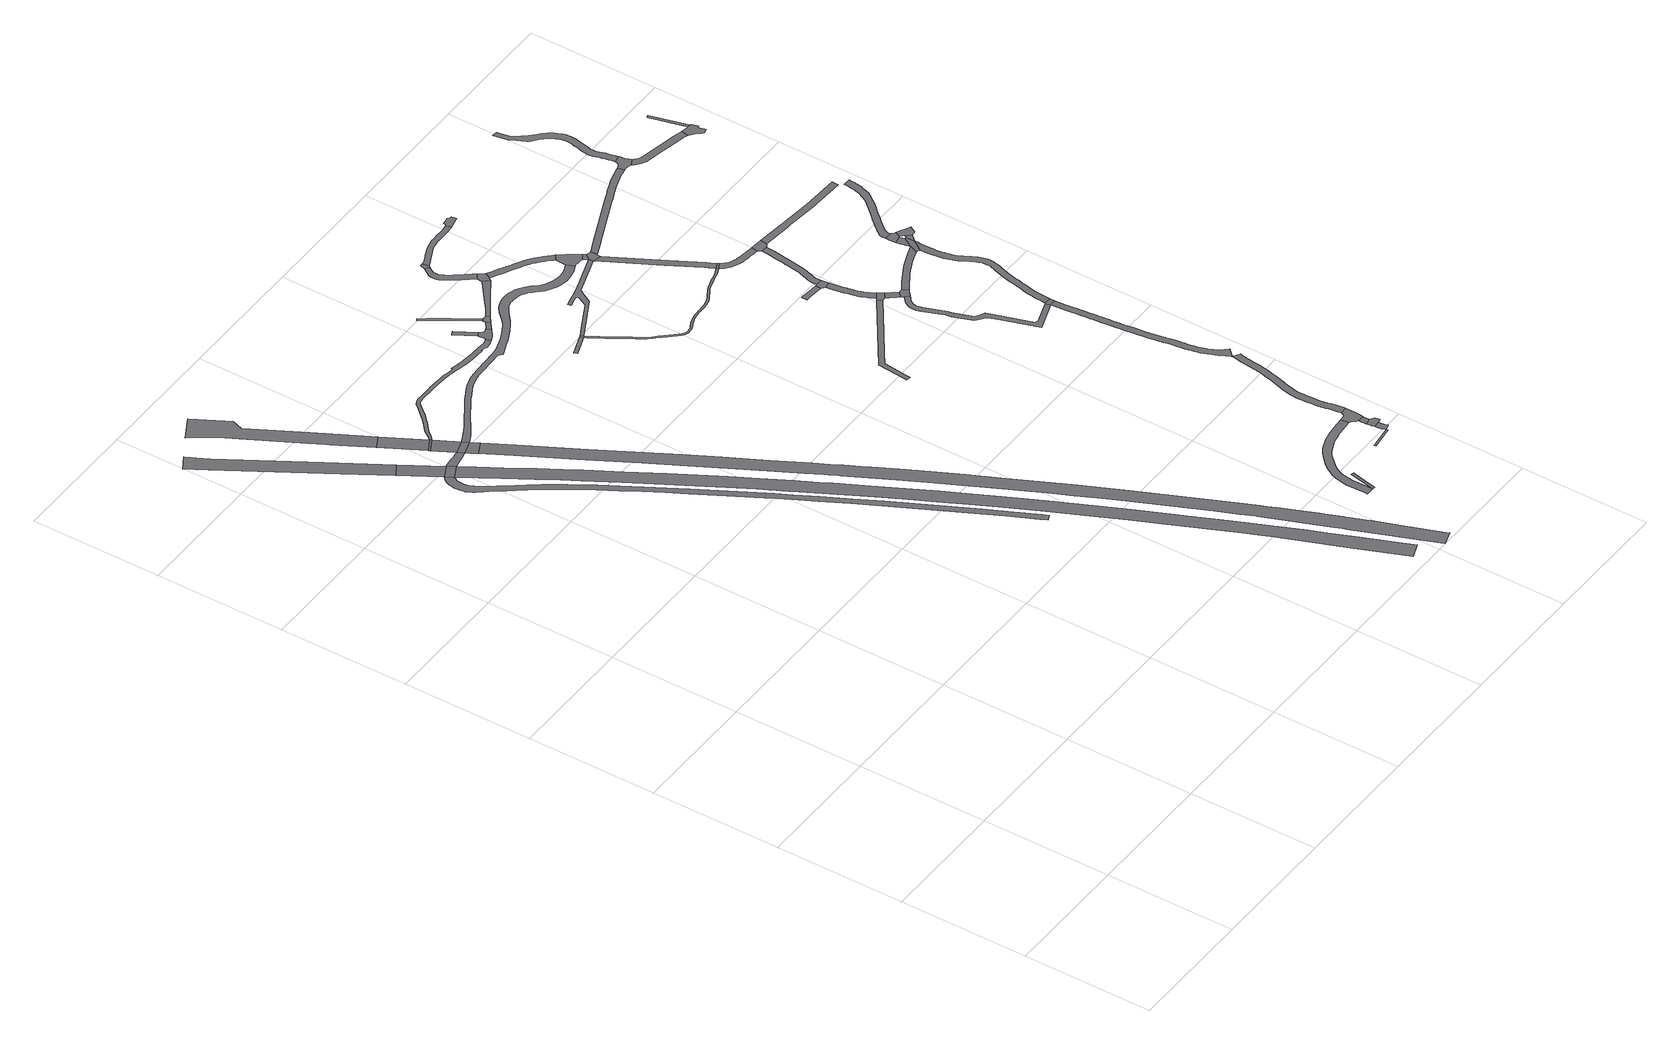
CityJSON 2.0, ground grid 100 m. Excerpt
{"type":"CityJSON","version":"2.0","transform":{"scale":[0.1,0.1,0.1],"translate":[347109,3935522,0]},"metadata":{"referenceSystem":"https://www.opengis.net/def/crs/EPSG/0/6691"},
"CityObjects":{
"road1":{"type":"Road","attributes":{"function":"1","RoadStructureAttribute.sectionType":"1"},"geometry":[{"type":"MultiSurface","lod":"1","boundaries":[[[0,1,2,3,4,5,6,7,8]]]}]},
"road2":{"type":"Road","attributes":{"function":"1","RoadStructureAttribute.sectionType":"7"},"geometry":[{"type":"MultiSurface","lod":"1","boundaries":[[[3,9,10,4]]]}]},
"road3":{"type":"Road","geometry":[{"type":"MultiSurface","lod":"1","boundaries":[[[9,11,12,10]]]}]},
"road4":{"type":"Road","attributes":{"function":"1","RoadStructureAttribute.sectionType":"1"},"geometry":[{"type":"MultiSurface","lod":"1","boundaries":[[[13,14,15,16,17,18,19,20,21,22,23,24,25,26,27]]]}]},
"road5":{"type":"Road","attributes":{"function":"1","RoadStructureAttribute.sectionType":"1"},"geometry":[{"type":"MultiSurface","lod":"1","boundaries":[[[28,29,30,31,32,33,34,35,36,37,38,10,12]]]}]},
"road6":{"type":"Road","attributes":{"function":"1","RoadStructureAttribute.sectionType":"7"},"geometry":[{"type":"MultiSurface","lod":"1","boundaries":[[[39,13,27,40]]]}]},
"road7":{"type":"Road","geometry":[{"type":"MultiSurface","lod":"1","boundaries":[[[41,42,43,39,40]]]}]},
"road8":{"type":"Road","attributes":{"function":"1","RoadStructureAttribute.sectionType":"7"},"geometry":[{"type":"MultiSurface","lod":"1","boundaries":[[[44,42,41,33]]]}]},
"road9":{"type":"Road","geometry":[{"type":"MultiSurface","lod":"1","boundaries":[[[32,45,44,33]]]}]},
"road10":{"type":"Road","attributes":{"function":"1","RoadStructureAttribute.sectionType":"7"},"geometry":[{"type":"MultiSurface","lod":"1","boundaries":[[[46,47,45,32,48,49,50]]]}]},
"road11":{"type":"Road","attributes":{"RoadStructureAttribute.sectionType":"1"},"geometry":[{"type":"MultiSurface","lod":"1","boundaries":[[[51,52,53,54,55,56,57,58,59,60,61,62,63,64,65,66,67,68,69,70,71,72,73,74,75,76,77,78,79,80,81,82,83,84,85,86,87,88,89,90,91,92,93,94,95,96,97,98,99,100,101,102,103,104,105,106,107,108,109,110,111,112,113,114,115,116,117,118,119,120,121,122,123,124,125,126,127,128,129,130,131,132,133,11,9]]]}]},
"road12":{"type":"Road","attributes":{"function":"1","RoadStructureAttribute.sectionType":"1"},"geometry":[{"type":"MultiSurface","lod":"1","boundaries":[[[11,134,135,136,137,138,139,140,141,142,143,144,145,146,147,148,149,150,151,152,153,154,155,156,157,158,159,160,161,162,163,164,165,166,167,168,169,170,171,172,173,174,175,176,177,178,179,180,181,182,183,184,185,186,187,188,189,190,191,192,193,194,195,196,197,198,199,12]]]}]},
"road13":{"type":"Road","attributes":{"function":"1","RoadStructureAttribute.sectionType":"1"},"geometry":[{"type":"MultiSurface","lod":"1","boundaries":[[[200,201,202,203,204,205,206,207,208,209,210,211,212,213,214,215,216,217,218,219,220,221,222,223,224,225,226,227,228,229,230,231,232,233,234,235,236,237,238,239,240,241,242,243,244,245,246,247,248,249,250,251,252,253,254,255,256,257,258,259,260,261,262,263,264,265,46,50]]]}]},
"road14":{"type":"Road","attributes":{"RoadStructureAttribute.sectionType":"1"},"geometry":[{"type":"MultiSurface","lod":"1","boundaries":[[[266,267,268,269,270,271,272,273,274,275,276,277,278,279,280,281,282,283,284,285,286,287,288,289,290,291,292,293,294,295,296,297,39,43,298,299,300,301,302,303,304,305,306,307,308,309,310,311,312,313,314,315,316,317,318,319,320,321,322,323,324]]]}]},
"road15":{"type":"Road","attributes":{"RoadStructureAttribute.sectionType":"1"},"geometry":[{"type":"MultiSurface","lod":"1","boundaries":[[[45,325,326,327,328,329,330,331,332,333,334,335,336,337,338,339,340,341,342,343,344,345,346,347,348,349,350,351,352,353,354,355,356,357,358,359,360,361,362,363,364,365,366,367,368,369,370,371,372,373,374,375,376,377,378,379,380,381,382,383,384,385,386,387,388,389,390,391,392,393,394,395,396,397,398,399,400,401,402,403,404,405,406,407,408,409,410,411,412,413,414,415,416,417,418,419,420,421,422,423,424,425,426,427,428,429,430,431,432,433,434,435,436,437,438,439,440,441,44]]]}]},
"road16":{"type":"Road","attributes":{"RoadStructureAttribute.sectionType":"1"},"geometry":[{"type":"MultiSurface","lod":"1","boundaries":[[[442,443,444,445]]]}]},
"road17":{"type":"Road","geometry":[{"type":"MultiSurface","lod":"1","boundaries":[[[446,447,448,449,450,451,452,453,454,455,445,444,456,457,458,459,460,461,266,324]]]}]},
"road18":{"type":"Road","attributes":{"RoadStructureAttribute.sectionType":"1"},"geometry":[{"type":"MultiSurface","lod":"1","boundaries":[[[462,463,464,465,466,467,468,469,470,471,472,473,474,475]]]}]},
"road19":{"type":"Road","attributes":{"RoadStructureAttribute.sectionType":"1"},"geometry":[{"type":"MultiSurface","lod":"1","boundaries":[[[476,477,478,479]]]}]},
"road20":{"type":"Road","attributes":{"RoadStructureAttribute.sectionType":"1"},"geometry":[{"type":"MultiSurface","lod":"1","boundaries":[[[480,449,448,481,482,483]]]}]},
"road21":{"type":"Road","geometry":[{"type":"MultiSurface","lod":"1","boundaries":[[[483,482,484,485,462,475]]]}]},
"road22":{"type":"Road","geometry":[{"type":"MultiSurface","lod":"1","boundaries":[[[476,479,486,487]]]}]},
"road23":{"type":"Road","geometry":[{"type":"MultiSurface","lod":"1","boundaries":[[[488,489,490,491,492,493]]]}]},
"road24":{"type":"Road","attributes":{"RoadStructureAttribute.sectionType":"1"},"geometry":[{"type":"MultiSurface","lod":"1","boundaries":[[[484,494,495,496,497,498,499,500,501,502,485]]]}]},
"road25":{"type":"Road","attributes":{"RoadStructureAttribute.sectionType":"1"},"geometry":[{"type":"MultiSurface","lod":"1","boundaries":[[[503,504,505,506,507,508,509,510,511,512,513,514,515,516,517,518,519,520,521,522,523,524,525,526,527,528,529,530,531,532,533,534,535,536,537,538,539,540,541,542]]]}]},
"road26":{"type":"Road","attributes":{"RoadStructureAttribute.sectionType":"1"},"geometry":[{"type":"MultiSurface","lod":"1","boundaries":[[[543,544,545,546,547,548,549,550,551,552,553,554,555,556,557,558,559,560,561,562,563,564,565,566,567,568,569,570,571,572,573,574,575,576,577,578,579,580,581,582]]]}]},
"road27":{"type":"Road","geometry":[{"type":"MultiSurface","lod":"1","boundaries":[[[583,584,585,586,587,582,581]]]}]},
"road28":{"type":"Road","geometry":[{"type":"MultiSurface","lod":"1","boundaries":[[[588,589,590,591,592,593,594,595,596,597,598,487,486,599,600,601,602,603,604]]]}]},
"road29":{"type":"Road","geometry":[{"type":"MultiSurface","lod":"1","boundaries":[[[497,605,606,607,608,563,562,498]]]}]},
"road30":{"type":"Road","attributes":{"RoadStructureAttribute.sectionType":"1"},"geometry":[{"type":"MultiSurface","lod":"1","boundaries":[[[609,610,611,612,613,614,615,616,617,618,619,620,621,622,623,624,625,626,627,628,629,630,631,632,633,634,635,636,637,638,639,640,641,642,643,644,645,646,647,648,649,650,651,652,653,654,655,656,657,658,659,660,661,662,663,664,665,666,667,668,669,670,671,672,673,674,675,676,677,678,679,680,681,682,486,479,683,684,685,686,687,688,689,690,691,692,693,694,695,696,697,698,699,700,701,702,703,704,705,706,707,708,709,710,711,712,713,714,715,716,717,718,719,720,721,722,723,724,725,726,727,728,729,730,731,732,733,734,735,736,737,738,739,740,741,742,743,744,745,746,747,748,749,750,751,752,753,754,755,756]]]}]},
"road31":{"type":"Road","attributes":{"RoadStructureAttribute.sectionType":"1"},"geometry":[{"type":"MultiSurface","lod":"1","boundaries":[[[757,758,759,760,761,762,763,764,765,766,767,768,769,770,771,772,773,774,606,605,775,776,777,778,779,780,781,782,783,784,785,786,787,788,789,790,791,792,793,794]]]}]},
"road32":{"type":"Road","attributes":{"RoadStructureAttribute.sectionType":"1"},"geometry":[{"type":"MultiSurface","lod":"1","boundaries":[[[795,796,797,798,799,800,801,802,803,804]]]}]},
"road33":{"type":"Road","attributes":{"RoadStructureAttribute.sectionType":"1"},"geometry":[{"type":"MultiSurface","lod":"1","boundaries":[[[805,806,807,808,809,810]]]}]},
"road34":{"type":"Road","attributes":{"RoadStructureAttribute.sectionType":"1"},"geometry":[{"type":"MultiSurface","lod":"1","boundaries":[[[811,812,813,814,815,816,817,818,819,820,821,822,823,824,825,826,827,828,829,830,831,832,833,834,835,836,837,584,583,838,839,840,841,842,843,844,845,846,847,848,849,850,851,852,853,854,855,856,857,858,859,860,861,862]]]}]},
"road35":{"type":"Road","attributes":{"RoadStructureAttribute.sectionType":"1"},"geometry":[{"type":"MultiSurface","lod":"1","boundaries":[[[863,864,865,866,810,867,868,869,870,871,872]]]}]},
"road36":{"type":"Road","attributes":{"RoadStructureAttribute.sectionType":"1"},"geometry":[{"type":"MultiSurface","lod":"1","boundaries":[[[873,874,875,876,877,878,879,880,881,882]]]}]},
"road37":{"type":"Road","geometry":[{"type":"MultiSurface","lod":"1","boundaries":[[[871,883,884,878,877,885,886,887,872]]]}]},
"road38":{"type":"Road","geometry":[{"type":"MultiSurface","lod":"1","boundaries":[[[888,889,890,891,525,524,892,893,894,895,873,882,896,897,898,899,900,901,902]]]}]},
"road39":{"type":"Road","geometry":[{"type":"MultiSurface","lod":"1","boundaries":[[[793,903,904,387,386,905,906,907,908,909,910,911,912,794]]]}]},
"road40":{"type":"Road","attributes":{"RoadStructureAttribute.sectionType":"1"},"geometry":[{"type":"MultiSurface","lod":"1","boundaries":[[[906,604,913,907]]]}]},
"road41":{"type":"Road","geometry":[{"type":"MultiSurface","lod":"1","boundaries":[[[603,914,915,916,917,918,919,920,921,922,923,924,925,926,927,928,929,930,913,604]]]}]},
"road42":{"type":"Road","geometry":[{"type":"MultiSurface","lod":"1","boundaries":[[[861,931,932,933,934,935,936,937,938,939,940,941,862]]]}]},
"road43":{"type":"Road","attributes":{"RoadStructureAttribute.sectionType":"1"},"geometry":[{"type":"MultiSurface","lod":"1","boundaries":[[[942,943,944,945,946,947,609,948,949,950,951,952,953,914,603]]]}]},
"road44":{"type":"Road","attributes":{"RoadStructureAttribute.sectionType":"1"},"geometry":[{"type":"MultiSurface","lod":"1","boundaries":[[[954,955,956,957,958,959,960]]]}]},
"road45":{"type":"Road","attributes":{"RoadStructureAttribute.sectionType":"1"},"geometry":[{"type":"MultiSurface","lod":"1","boundaries":[[[961,962,963,964,965,966,967,968,969,970,971,972,973,974,975,976,977,978,979,980,981,982,983,984,985,986,987,988,989,990,991,992,993,994,995,996,997,998,999,1000,1001,1002,1003,1004,1005,1006,1007,1008,1009,1010,1011,1012,1013,1014,1015,1016,1017,1018,1019,1020,1021,1022,1023,1024,1025,1026,1027,1028,1029,1030,1031,1032,1033,1034,1035,1036,1037,888,902]]]}]},
"road46":{"type":"Road","geometry":[{"type":"MultiSurface","lod":"1","boundaries":[[[1038,948,609,756]]]}]},
"road47":{"type":"Road","geometry":[{"type":"MultiSurface","lod":"1","boundaries":[[[803,1039,1040,1041,1042,1043,804]]]}]},
"road48":{"type":"Road","attributes":{"RoadStructureAttribute.sectionType":"1"},"geometry":[{"type":"MultiSurface","lod":"1","boundaries":[[[1044,1045,1046,1047,1048,1049,1050,1051,1052,1053,1054,1055,1056,1057,1058,1059,1043,1042,1060,1061,1062,1063,1064,1065,1066,1067,1068,1069,1070,1071,1072,1073,1074,1075,1076,1077]]]}]},
"road49":{"type":"Road","geometry":[{"type":"MultiSurface","lod":"1","boundaries":[[[960,959,1077,1076,1078,1079,1080,1081]]]}]},
"road50":{"type":"Road","attributes":{"RoadStructureAttribute.sectionType":"1"},"geometry":[{"type":"MultiSurface","lod":"1","boundaries":[[[1082,1083,1084,1085,1086,1040,1039,1087,1088,1089,1090,1091,1092]]]}]},
"road51":{"type":"Road","attributes":{"RoadStructureAttribute.sectionType":"1"},"geometry":[{"type":"MultiSurface","lod":"1","boundaries":[[[1093,1094,1095,1096,1097,1098,1099,1100,1101,1102,1103,1104,1105,1106,1107,1108,1109,1110,1111,1112,1113,1114,1115,1116,1117,1118,1119,1120,1121,1122,1123,1124,1125,1126,1127,1128,1129,1130,1131,1132,1133,1134,1135,1136,1137,1138,1139,1140,1141,1142,1143,1144,1145,1146,1147,1148,1149,1150,1151,1152,1153,1154,1155,1156,1157,1158,1159,1160,1161,1001,1162,1163,1164,1165,1166,1167,1168,1169,1170,1171,1172,1173,1174,1175,1176,1177,1178,1179,1180,1181,1182,1183,1184,1185,1186,1187,1188,1189,1190,1191,1192,1193,1194,1195,1196,1197,1198,1199,1200,1201,1202,1203,1204,1205,1206,1207,1208,1209,1210,1211,1212,1112,1213,1214,1215,1216,1217,1218,1219,1220,1221,1222,1223,1224,1225,1226,1227,1228,1229,1230,1231,1232,1233]]]}]},
"road52":{"type":"Road","geometry":[{"type":"MultiSurface","lod":"1","boundaries":[[[1091,1093,1233,1234,1235,1236,1092]]]}]},
"road53":{"type":"Road","attributes":{"RoadStructureAttribute.sectionType":"1"},"geometry":[{"type":"MultiSurface","lod":"1","boundaries":[[[1237,1238,1239,1240,1241,1242,1243,1244,1245,1246,1247,1248,1249,1250,1251,1252,1253,1254,1255,1256,1257,1258,1259,1260,1261,1262,1263,1264,1265,1266,1267,1268,1269,1270,1271,1272,1038,756]]]}]},
"road54":{"type":"Road","attributes":{"RoadStructureAttribute.sectionType":"1"},"geometry":[{"type":"MultiSurface","lod":"1","boundaries":[[[1080,1273,1274,1275,1276,1277,1278,1279,1280,1281,1282,1283,1284,1285,1286,1287,1288,1289,1290,1291,1292,1293,1294,1295,1296,1297,1298,1299,1300,1301,1302,1303,1304,1305,1306,1307,1308,1309,1310,1311,1312,1313,1314,1315,1316,1317,1318,1081]]]}]},
"road55":{"type":"Road","geometry":[{"type":"MultiSurface","lod":"1","boundaries":[[[1319,1255,1254,1296,1295,1320]]]}]},
"road56":{"type":"Road","geometry":[{"type":"MultiSurface","lod":"1","boundaries":[[[1321,1322,1323,1213,1112,1212]]]}]},
"road57":{"type":"Road","attributes":{"RoadStructureAttribute.sectionType":"1"},"geometry":[{"type":"MultiSurface","lod":"1","boundaries":[[[926,1324,1325,1326,1327,1328,1329,1330,1331,1332,1333,1334,1335,1336,1337,1338,1339,1340,1341,1342,1343,1344,1345,1346,1347,1348,1349,1350,1351,1352,1353,1354,1355,1356,1357,1358,1359,927]]]}]},
"road58":{"type":"Road","attributes":{"RoadStructureAttribute.sectionType":"1"},"geometry":[{"type":"MultiSurface","lod":"1","boundaries":[[[1360,1361,1362,1363,1364,1365,1366,1367,1368,1369,1370,1371,1236,1235,1372,1373,1374,1375,1376,1377,1378,1379,1380,1381,1382,1383,1384,1385]]]}]},
"road59":{"type":"Road","attributes":{"RoadStructureAttribute.sectionType":"1"},"geometry":[{"type":"MultiSurface","lod":"1","boundaries":[[[1386,1387,1388,1389,1390,1391,1392,1393,1394,1395,1396,1397,1398,1399,1400,1401,1402,1403,1404,1405,1406,1407,1408,1409,1410,1411,1412,1413,1414,1415,1416,1417,1418,1419,1420,1421,1422,1423,1424,1425,1426,1427,1428,1429,1430,1431,1432,1433,1434,1323,1322,1435,1436,1437,1438,1439,1440,1441,1442,1443,1444,1445,1446,1447,1448,1449,1450,1451,1452,1453,1454,1455,1456,1457,1458,1459,1460,1461,1462,1463,1464,1465,1466,1467,1468,1469,1470,1471,1472,1473,1474,1475,1476,1477,1478,1479,1480,1481,1482,1483,1484]]]}]},
"road60":{"type":"Road","geometry":[{"type":"MultiSurface","lod":"1","boundaries":[[[1485,1385,1384,1486,1487,1488,1489,1490,1491,1492,1386,1484,1493]]]}]},
"road61":{"type":"Road","attributes":{"RoadStructureAttribute.sectionType":"1"},"geometry":[{"type":"MultiSurface","lod":"1","boundaries":[[[1485,1494,1495,1496,1497,1498,1499,1500,1501,1385]]]}]},
"road62":{"type":"Road","geometry":[{"type":"MultiSurface","lod":"1","boundaries":[[[1502,1503,1504,1505,1506,1507,1508,1509,1510,1511,1497,1496,1512,1513]]]}]},
"road63":{"type":"Road","attributes":{"RoadStructureAttribute.sectionType":"1"},"geometry":[{"type":"MultiSurface","lod":"1","boundaries":[[[1484,1514,1515,1516,1493]]]}]},
"road64":{"type":"Road","attributes":{"RoadStructureAttribute.sectionType":"1"},"geometry":[{"type":"MultiSurface","lod":"1","boundaries":[[[1517,1518,1519,1520,1521,1522,1523,1319,1320]]]}]},
"road65":{"type":"Road","geometry":[{"type":"MultiSurface","lod":"1","boundaries":[[[1524,1525,1526,1527,1528,1516,1515,1529,1530,1531,1532,1533,1534,1535,1536,1537,1538,1539,1540,1541,1542,1502,1513]]]}]},
"road66":{"type":"Road","geometry":[{"type":"MultiSurface","lod":"1","boundaries":[[[1543,1544,1545,1546,1547,1548,1549,1550,1342,1341,1551,1552,1553,1554,1555,1556,1557,1558,1559,1560,1561,1562,1563,1564,1565,1566,1567]]]}]},
"road67":{"type":"Road","attributes":{"RoadStructureAttribute.sectionType":"1"},"geometry":[{"type":"MultiSurface","lod":"1","boundaries":[[[1568,1569,1570,1571,1572,1573,1574,1575,1576,1577,1578,1579,1580,1581,1582,1583,1584,1585,1586,1587,1588,1589,1590,1591,1592,1593,1594,1595,1596,1597,1598,1505,1504,1599,1600,1601,1602,1603,1604,1605,1606,1607,1608,1609,1610,1611,1612,1613,1614,1615,1616,1617,1618,1619,1620,1621,1622,1623,1624,1625,1626,1627,1628,1629,1630,1631,1632,1633,1634,1635,1636,1637,1638,1639]]]}]},
"road68":{"type":"Road","attributes":{"RoadStructureAttribute.sectionType":"1"},"geometry":[{"type":"MultiSurface","lod":"1","boundaries":[[[1640,1641,1642,1643,1644,1645,1646,1647,1648,1649,1650,1651,1652,1653,1654,1655,1656,1657,1658,1659,1660,1661,1662,1663,1664,1665,1666,1667,1668,1669,1670,1671,1672,1673,1674,1675,1676,1677,1678,1679,1680,1681,1682,1683,1684,1685,1686,1687,1688,1689,1690,1691,1692,1693,1694,1695,1696,1697,1698,1699,1700,1701,1702,1703,1704,1705,1706,1707,1708,1709,1710,1711,1712,1713,1714,1715,1716,1717,1718,1719,1543,1567]]]}]},
"road69":{"type":"Road","attributes":{"RoadStructureAttribute.sectionType":"1"},"geometry":[{"type":"MultiSurface","lod":"1","boundaries":[[[1720,1721,1722,1723,1724,1725,1726,1727,1728,1729,1730,1731,1732,1733,1734,1735,1736,1737,1738,1739,1740,1741,1742,1743,1744,1745,1560,1559]]]}]},
"road70":{"type":"Road","geometry":[{"type":"MultiSurface","lod":"1","boundaries":[[[1746,1747,1748,1749,1750,1751,1734,1733,1752,1753,1754,1755,1756,1757,1758,1759,1760,1761]]]}]},
"road71":{"type":"Road","attributes":{"RoadStructureAttribute.sectionType":"1"},"geometry":[{"type":"MultiSurface","lod":"1","boundaries":[[[1748,1762,1763,1749]]]}]}
},
"vertices":[
[1,7465,0],[91,7316,0],[550,6555,0],[739,6243,0],[834,6299,0],[579,6721,0],[185,7373,0],[181,7379,0],[109,7530,0],
[908,5962,0],[1006,6012,0],
[943,5904,0],[1041,5954,0],
[1001,6563,0],[907,6738,0],[857,6831,0],[783,6968,0],[566,7370,0],[566,7371,0],[592,7455,0],[447,7723,0],[274,7629,0],[402,7443,0],[469,7318,0],[688,6913,0],[745,6806,0],[760,6778,0],[904,6510,0],
[1043,5954,0],[1064,5958,0],[1110,5967,0],[1159,5978,0],[1190,5987,0],[1165,6033,0],[1140,6028,0],[1115,6025,0],[1070,6021,0],[1026,6016,0],[1008,6013,0],
[1168,6256,0],[1072,6203,0],
[1080,6189,0],[1176,6241,0],[1177,6242,0],
[1271,6067,0],
[1296,6022,0],
[1331,5956,0],[1326,5966,0],[1211,5947,0],[1230,5914,0],[1234,5906,0],
[900,5955,0],[889,5942,0],[880,5930,0],[873,5919,0],[866,5905,0],[861,5890,0],[857,5874,0],[854,5858,0],[852,5840,0],[853,5822,0],[854,5804,0],[859,5778,0],[863,5759,0],[867,5749,0],[874,5735,0],[886,5716,0],[897,5700,0],[923,5667,0],[928,5661,0],[976,5601,0],[988,5585,0],[1024,5538,0],[1064,5487,0],[1110,5424,0],[1165,5348,0],[1214,5278,0],[1261,5207,0],[1306,5136,0],[1367,5037,0],[1443,4910,0],[1525,4772,0],[1602,4638,0],[1679,4500,0],[1925,4056,0],[1934,4040,0],[2013,3895,0],[2097,3737,0],[2199,3543,0],[2298,3353,0],[2541,2874,0],[2597,2762,0],[2672,2607,0],[2771,2398,0],[2793,2352,0],[2838,2373,0],[2816,2419,0],[2717,2628,0],[2642,2784,0],[2586,2897,0],[2342,3376,0],[2244,3566,0],[2142,3761,0],[2057,3918,0],[2018,3990,0],[1969,4080,0],[1722,4525,0],[1645,4663,0],[1568,4797,0],[1486,4936,0],[1410,5063,0],[1349,5162,0],[1303,5234,0],[1255,5306,0],[1206,5377,0],[1151,5454,0],[1104,5517,0],[1064,5569,0],[1028,5615,0],[998,5656,0],[972,5695,0],[968,5701,0],[953,5725,0],[941,5748,0],[932,5766,0],[926,5782,0],[924,5794,0],[922,5808,0],[921,5827,0],[922,5844,0],[924,5862,0],[927,5873,0],[932,5884,0],[937,5895,0],
[971,5858,0],[1029,5763,0],[1113,5630,0],[1228,5442,0],[1318,5293,0],[1389,5174,0],[1527,4937,0],[1670,4690,0],[1771,4510,0],[1872,4330,0],[1972,4149,0],[2076,3956,0],[2084,3941,0],[2205,3714,0],[2324,3487,0],[2431,3280,0],[2536,3074,0],[2634,2878,0],[2721,2701,0],[2801,2536,0],[2874,2382,0],[2985,2142,0],[3094,1902,0],[3202,1662,0],[3373,1274,0],[3398,1217,0],[3474,1045,0],[3478,1036,0],[3538,884,0],[3697,485,0],[3848,110,0],[3958,152,0],[3881,344,0],[3808,525,0],[3778,600,0],[3725,727,0],[3675,850,0],[3575,1090,0],[3519,1216,0],[3474,1319,0],[3361,1573,0],[3302,1707,0],[3194,1948,0],[3085,2188,0],[2973,2428,0],[2900,2584,0],[2820,2750,0],[2750,2891,0],[2733,2927,0],[2634,3123,0],[2529,3330,0],[2422,3537,0],[2302,3766,0],[2258,3848,0],[2181,3993,0],[2068,4201,0],[1969,4383,0],[1867,4564,0],[1765,4744,0],[1622,4993,0],[1484,5229,0],[1413,5350,0],[1322,5499,0],[1206,5687,0],[1109,5844,0],[1065,5914,0],
[1350,5694,0],[1583,5267,0],[1765,4939,0],[1887,4714,0],[2015,4477,0],[2165,4194,0],[2284,3972,0],[2345,3858,0],[2359,3830,0],[2368,3815,0],[2392,3770,0],[2399,3755,0],[2486,3590,0],[2571,3425,0],[2667,3233,0],[2771,3024,0],[2891,2778,0],[3038,2474,0],[3101,2341,0],[3166,2201,0],[3233,2053,0],[3489,1477,0],[3560,1314,0],[3603,1215,0],[3607,1203,0],[3798,716,0],[3820,662,0],[3832,631,0],[4066,32,0],[4076,4,0],[4182,40,0],[4171,70,0],[4074,333,0],[3994,548,0],[3981,581,0],[3930,715,0],[3924,729,0],[3878,847,0],[3863,884,0],[3820,985,0],[3750,1151,0],[3723,1213,0],[3706,1253,0],[3661,1358,0],[3589,1521,0],[3333,2098,0],[3266,2247,0],[3201,2388,0],[3137,2522,0],[2990,2826,0],[2870,3073,0],[2766,3283,0],[2669,3474,0],[2584,3641,0],[2570,3666,0],[2497,3806,0],[2484,3831,0],[2453,3887,0],[2399,3990,0],[2262,4246,0],[2174,4411,0],[2112,4529,0],[1984,4766,0],[1861,4992,0],[1680,5320,0],[1447,5747,0],
[2230,6514,0],[2195,6502,0],[2174,6501,0],[2168,6503,0],[2124,6506,0],[2029,6512,0],[1968,6518,0],[1944,6523,0],[1858,6541,0],[1855,6527,0],[1820,6534,0],[1793,6538,0],[1774,6541,0],[1687,6549,0],[1680,6549,0],[1616,6552,0],[1612,6552,0],[1514,6551,0],[1491,6551,0],[1469,6550,0],[1443,6544,0],[1424,6533,0],[1415,6524,0],[1411,6519,0],[1339,6436,0],[1309,6406,0],[1289,6388,0],[1274,6374,0],[1230,6335,0],[1220,6326,0],[1194,6288,0],[1169,6256,0],[1185,6247,0],[1210,6274,0],[1238,6307,0],[1306,6368,0],[1327,6387,0],[1358,6419,0],[1430,6502,0],[1441,6512,0],[1441,6513,0],[1453,6520,0],[1473,6524,0],[1492,6525,0],[1611,6526,0],[1628,6525,0],[1678,6523,0],[1745,6518,0],[1771,6516,0],[1815,6508,0],[1875,6496,0],[1962,6478,0],[2026,6473,0],[2121,6466,0],[2123,6477,0],[2156,6465,0],[2170,6461,0],[2203,6462,0],[2244,6477,0],
[1309,6027,0],[1335,6039,0],[1358,6051,0],[1385,6067,0],[1414,6086,0],[1448,6110,0],[1486,6138,0],[1669,6258,0],[1684,6265,0],[1709,6278,0],[1758,6304,0],[1792,6320,0],[1824,6331,0],[1865,6341,0],[1872,6342,0],[1899,6346,0],[1943,6349,0],[2139,6353,0],[2167,6329,0],[2281,6376,0],[2287,6378,0],[2339,6400,0],[2395,6429,0],[2446,6460,0],[2478,6482,0],[2504,6502,0],[2527,6521,0],[2551,6541,0],[2569,6555,0],[2583,6564,0],[2596,6571,0],[2609,6576,0],[2623,6580,0],[2637,6583,0],[2654,6584,0],[2671,6584,0],[2692,6581,0],[2713,6578,0],[2731,6573,0],[2742,6570,0],[2751,6565,0],[2765,6555,0],[2782,6541,0],[2806,6519,0],[2817,6506,0],[2844,6479,0],[2863,6461,0],[2882,6446,0],[2902,6434,0],[2924,6422,0],[2945,6413,0],[2968,6406,0],[2992,6400,0],[3018,6395,0],[3040,6393,0],[3049,6393,0],[3061,6394,0],[3083,6397,0],[3108,6402,0],[3133,6408,0],[3157,6417,0],[3189,6431,0],[3163,6492,0],[3162,6490,0],[3133,6478,0],[3113,6470,0],[3093,6465,0],[3072,6461,0],[3056,6459,0],[3042,6458,0],[3034,6459,0],[3027,6460,0],[3006,6463,0],[2986,6468,0],[2968,6474,0],[2952,6481,0],[2935,6490,0],[2919,6500,0],[2905,6511,0],[2889,6525,0],[2865,6550,0],[2854,6562,0],[2815,6595,0],[2793,6613,0],[2768,6628,0],[2732,6641,0],[2704,6648,0],[2675,6652,0],[2648,6652,0],[2622,6648,0],[2596,6640,0],[2569,6629,0],[2546,6617,0],[2514,6592,0],[2448,6525,0],[2418,6501,0],[2370,6472,0],[2318,6445,0],[2269,6425,0],[2224,6410,0],[2180,6400,0],[2137,6393,0],[1941,6389,0],[1895,6385,0],[1858,6380,0],[1813,6369,0],[1805,6366,0],[1777,6357,0],[1740,6340,0],[1699,6318,0],[1666,6301,0],[1649,6292,0],[1397,6129,0],[1388,6125,0],[1377,6120,0],[1320,6091,0],[1278,6070,0],
[2176,6746,0],[2145,6728,0],[2232,6579,0],[2262,6596,0],
[2258,6482,0],[2282,6495,0],[2339,6538,0],[2316,6568,0],[2301,6564,0],[2288,6566,0],[2275,6577,0],[2274,6578,0],[2271,6582,0],[2268,6586,0],[2232,6572,0],[2233,6566,0],[2233,6560,0],[2233,6559,0],[2236,6534,0],[2234,6524,0],
[2393,6646,0],[2275,6830,0],[2265,6846,0],[2252,6866,0],[2209,6933,0],[2190,6959,0],[2150,7015,0],[2134,7004,0],[2175,6946,0],[2176,6945,0],[2192,6922,0],[2235,6855,0],[2259,6819,0],[2376,6635,0],
[2604,6002,0],[2447,5947,0],[2456,5923,0],[2612,5978,0],
[2330,6577,0],[2352,6548,0],[2396,6582,0],[2376,6608,0],
[2444,6618,0],[2426,6642,0],
[2625,5985,0],[2614,6007,0],
[4290,716,0],[4313,822,0],[4334,917,0],[4314,921,0],[4294,827,0],[4270,720,0],
[2464,6633,0],[2613,6731,0],[2746,6819,0],[2751,6824,0],[2709,6864,0],[2703,6858,0],[2547,6731,0],[2496,6690,0],[2494,6689,0],
[4268,753,0],[4265,879,0],[4270,917,0],[4277,955,0],[4279,966,0],[4289,993,0],[4317,1044,0],[4349,1085,0],[4402,1137,0],[4429,1156,0],[4453,1169,0],[4486,1184,0],[4511,1194,0],[4534,1202,0],[4540,1203,0],[4556,1207,0],[4575,1211,0],[4610,1216,0],[4673,1222,0],[4674,1223,0],[4704,1225,0],[4743,1229,0],[4738,1290,0],[4734,1289,0],[4649,1282,0],[4592,1277,0],[4516,1263,0],[4428,1230,0],[4394,1205,0],[4363,1183,0],[4304,1126,0],[4267,1077,0],[4234,1017,0],[4221,981,0],[4211,927,0],[4209,911,0],[4205,882,0],[4208,751,0],[4208,718,0],[4268,720,0],
[2564,7195,0],[2558,7183,0],[2556,7171,0],[2556,7157,0],[2556,7149,0],[2558,7129,0],[2564,7112,0],[2571,7099,0],[2577,7088,0],[2582,7079,0],[2594,7060,0],[2607,7042,0],[2619,7026,0],[2631,7010,0],[2648,6988,0],[2665,6967,0],[2682,6946,0],[2698,6925,0],[2711,6909,0],[2714,6905,0],[2754,6935,0],[2751,6939,0],[2738,6956,0],[2721,6977,0],[2704,6998,0],[2687,7019,0],[2671,7040,0],[2659,7056,0],[2647,7072,0],[2635,7088,0],[2625,7105,0],[2620,7113,0],[2615,7122,0],[2610,7131,0],[2607,7141,0],[2606,7152,0],[2606,7157,0],[2606,7187,0],[2635,7233,0],[2601,7254,0],
[2643,7246,0],[2637,7295,0],[2636,7295,0],[2628,7295,0],[2617,7297,0],
[3065,6318,0],[2964,6286,0],[2892,6269,0],[2835,6255,0],[2841,6231,0],[2899,6244,0],[2922,6250,0],[2932,6227,0],[2893,6154,0],[2841,6127,0],[2682,6043,0],[2713,6031,0],[2943,6152,0],[3003,6264,0],[3072,6286,0],[3299,6358,0],[3294,6391,0],
[2768,6842,0],[2789,6888,0],[2777,6905,0],[2764,6922,0],
[3696,5631,0],[3692,5629,0],[3676,5622,0],[3659,5615,0],[3642,5609,0],[3621,5602,0],[3599,5597,0],[3577,5592,0],[3570,5590,0],[3555,5586,0],[3537,5580,0],[3520,5574,0],[3502,5568,0],[3485,5560,0],[3472,5553,0],[3459,5545,0],[3446,5537,0],[3433,5529,0],[3421,5522,0],[3409,5515,0],[3396,5509,0],[3384,5504,0],[3371,5500,0],[3359,5496,0],[3346,5494,0],[3334,5492,0],[3319,5490,0],[3303,5490,0],[3287,5490,0],[3271,5490,0],[3255,5489,0],[3239,5488,0],[3223,5487,0],[3207,5485,0],[3190,5481,0],[3173,5476,0],[3156,5471,0],[3140,5465,0],[3125,5457,0],[3110,5449,0],[3096,5442,0],[3082,5437,0],[3070,5435,0],[3059,5434,0],[3047,5434,0],[3037,5436,0],[3028,5440,0],[3018,5448,0],[3008,5456,0],[3001,5463,0],[2998,5465,0],[2987,5476,0],[2976,5488,0],[2965,5500,0],[2955,5512,0],[2942,5526,0],[2929,5540,0],[2917,5554,0],[2904,5568,0],[2890,5583,0],[2875,5598,0],[2861,5613,0],[2848,5629,0],[2829,5656,0],[2812,5684,0],[2795,5714,0],[2778,5743,0],[2753,5782,0],[2728,5820,0],[2703,5858,0],[2678,5896,0],[2664,5919,0],[2650,5942,0],[2637,5965,0],[2624,5958,0],[2637,5935,0],[2651,5911,0],[2665,5888,0],[2690,5850,0],[2715,5812,0],[2741,5774,0],[2765,5735,0],[2782,5706,0],[2799,5677,0],[2816,5648,0],[2836,5620,0],[2850,5604,0],[2864,5588,0],[2879,5573,0],[2893,5558,0],[2906,5544,0],[2918,5530,0],[2931,5516,0],[2944,5502,0],[2954,5490,0],[2965,5478,0],[2976,5466,0],[2988,5454,0],[2995,5448,0],[2998,5445,0],[3008,5436,0],[3020,5427,0],[3033,5421,0],[3046,5419,0],[3059,5419,0],[3072,5420,0],[3085,5422,0],[3102,5428,0],[3117,5436,0],[3132,5444,0],[3146,5451,0],[3161,5457,0],[3177,5462,0],[3193,5467,0],[3209,5470,0],[3225,5472,0],[3240,5473,0],[3256,5474,0],[3271,5475,0],[3287,5475,0],[3303,5475,0],[3319,5475,0],[3336,5477,0],[3349,5479,0],[3363,5482,0],[3376,5485,0],[3389,5490,0],[3403,5495,0],[3416,5502,0],[3428,5509,0],[3441,5517,0],[3454,5524,0],[3467,5532,0],[3479,5540,0],[3492,5547,0],[3508,5554,0],[3525,5560,0],[3542,5566,0],[3559,5571,0],[3581,5577,0],[3587,5579,0],[3603,5582,0],[3625,5588,0],[3647,5594,0],[3664,5601,0],[3681,5608,0],[3698,5615,0],[3704,5618,0],
[3194,6620,0],[3173,6643,0],[3150,6665,0],[3127,6685,0],[3122,6689,0],[3103,6705,0],[3078,6724,0],[3045,6746,0],[3010,6766,0],[2976,6784,0],[2961,6793,0],[2943,6803,0],[2926,6812,0],[2921,6814,0],[2910,6821,0],[2893,6830,0],[2877,6839,0],[2837,6861,0],[2799,6824,0],[2815,6815,0],[2869,6786,0],[2886,6777,0],[2902,6768,0],[2919,6759,0],[2952,6741,0],[2975,6728,0],[2986,6722,0],[3007,6710,0],[3018,6704,0],[3033,6694,0],[3049,6683,0],[3072,6666,0],[3094,6647,0],[3116,6628,0],[3137,6608,0],[3156,6587,0],[3168,6573,0],[3206,6605,0],
[3482,4178,0],[3459,3967,0],[3456,3935,0],[3490,3931,0],[3495,3972,0],[3514,4152,0],[3595,4209,0],[3769,4331,0],[4042,4522,0],[4019,4555,0],
[4648,958,0],[4643,958,0],[4645,943,0],[4646,943,0],[4828,968,0],[4822,982,0],
[3041,7380,0],[3028,7379,0],[3015,7378,0],[3002,7377,0],[2983,7376,0],[2964,7376,0],[2944,7376,0],[2924,7376,0],[2909,7375,0],[2893,7375,0],[2876,7374,0],[2858,7373,0],[2834,7369,0],[2833,7369,0],[2809,7363,0],[2795,7359,0],[2772,7349,0],[2753,7341,0],[2733,7332,0],[2719,7326,0],[2713,7323,0],[2691,7313,0],[2669,7303,0],[2661,7299,0],[2660,7298,0],[2652,7297,0],[2644,7296,0],[2664,7256,0],[2686,7267,0],[2708,7277,0],[2729,7286,0],[2749,7295,0],[2769,7304,0],[2788,7312,0],[2808,7321,0],[2819,7324,0],[2841,7329,0],[2843,7330,0],[2863,7333,0],[2878,7335,0],[2894,7335,0],[2909,7335,0],[2925,7336,0],[2944,7336,0],[2964,7336,0],[2984,7336,0],[3004,7337,0],[3018,7338,0],[3031,7339,0],[3045,7340,0],[3059,7342,0],[3048,7381,0],
[4808,1058,0],[4811,1033,0],[4815,1008,0],[4822,983,0],[4870,998,0],[4864,1019,0],[4860,1041,0],[4857,1065,0],[4857,1066,0],[4807,1059,0],
[4797,1186,0],[4797,1184,0],[4796,1163,0],[4796,1140,0],[4798,1125,0],[4847,1133,0],[4847,1143,0],[4846,1162,0],[4847,1181,0],[4847,1182,0],
[4887,1072,0],[4880,1111,0],[4800,1110,0],[4802,1095,0],[4804,1081,0],
[4797,1324,0],[4793,1309,0],[4785,1299,0],[4774,1292,0],[4746,1227,0],[4755,1220,0],[4775,1201,0],[4783,1195,0],[4847,1185,0],[4849,1200,0],[4849,1209,0],[4853,1268,0],[4853,1307,0],[4853,1314,0],[4852,1327,0],
[3166,6526,0],[3164,6498,0],[3199,6436,0],[3271,6431,0],[3314,6458,0],[3306,6470,0],[3264,6529,0],[3251,6547,0],[3233,6572,0],[3214,6596,0],
[3328,6436,0],
[3364,6344,0],[3363,6347,0],[3362,6351,0],[3362,6354,0],[3361,6357,0],[3361,6360,0],[3361,6362,0],[3361,6365,0],[3362,6367,0],[3363,6370,0],[3365,6372,0],[3367,6373,0],[3369,6375,0],[3367,6425,0],[3352,6425,0],[3338,6429,0],[3330,6434,0],
[3067,7344,0],[3108,7352,0],[3150,7360,0],[3142,7401,0],[3127,7402,0],[3120,7406,0],[3115,7414,0],[3060,7407,0],[3060,7395,0],[3056,7390,0],[3056,7389,0],
[3305,6347,0],[3530,5936,0],[3661,5697,0],[3671,5677,0],[3682,5656,0],[3693,5635,0],[3738,5657,0],[3736,5660,0],[3726,5679,0],[3716,5699,0],[3706,5720,0],[3582,5946,0],
[3873,4982,0],[3783,4989,0],[3768,4990,0],[3766,4945,0],[3795,4943,0],[3913,4934,0],[3917,4979,0],
[4851,1343,0],[4850,1354,0],[4848,1379,0],[4843,1403,0],[4838,1427,0],[4834,1442,0],[4833,1450,0],[4828,1471,0],[4825,1497,0],[4822,1523,0],[4819,1550,0],[4818,1577,0],[4814,1625,0],[4814,1638,0],[4813,1659,0],[4814,1687,0],[4817,1712,0],[4823,1737,0],[4829,1762,0],[4835,1788,0],[4842,1813,0],[4846,1828,0],[4849,1837,0],[4855,1858,0],[4856,1862,0],[4863,1887,0],[4870,1916,0],[4878,1945,0],[4886,1975,0],[4892,2006,0],[4899,2048,0],[4902,2089,0],[4906,2129,0],[4906,2134,0],[4911,2169,0],[4914,2188,0],[4915,2192,0],[4920,2216,0],[4920,2217,0],[4922,2221,0],[4872,2256,0],[4865,2224,0],[4862,2208,0],[4861,2202,0],[4856,2177,0],[4856,2173,0],[4851,2135,0],[4848,2094,0],[4844,2054,0],[4838,2015,0],[4832,1987,0],[4825,1959,0],[4817,1930,0],[4810,1901,0],[4803,1877,0],[4796,1852,0],[4789,1827,0],[4782,1802,0],[4776,1775,0],[4769,1749,0],[4763,1721,0],[4759,1692,0],[4758,1662,0],[4759,1631,0],[4761,1602,0],[4763,1573,0],[4765,1546,0],[4767,1518,0],[4770,1490,0],[4774,1462,0],[4775,1457,0],[4779,1438,0],[4784,1415,0],[4789,1392,0],[4793,1371,0],[4796,1349,0],[4797,1332,0],
[3746,5644,0],
[4071,4526,0],[4111,4556,0],[4094,4579,0],[4082,4597,0],[4040,4570,0],
[3944,4891,0],[3950,4855,0],[3956,4819,0],[3959,4805,0],[3963,4783,0],[3965,4775,0],[3968,4758,0],[3974,4732,0],[3980,4706,0],[3985,4692,0],[3988,4681,0],[3995,4662,0],[4002,4643,0],[4010,4624,0],[4019,4605,0],[4035,4577,0],[4078,4603,0],[4064,4627,0],[4063,4629,0],[4056,4645,0],[4049,4662,0],[4042,4679,0],[4036,4696,0],[4029,4720,0],[4023,4744,0],[4017,4768,0],[4016,4775,0],[4012,4793,0],[4005,4828,0],[4004,4833,0],[3999,4863,0],[3994,4898,0],[3991,4918,0],[3941,4911,0],
[3989,4933,0],[3986,4956,0],[3983,4978,0],[3932,4977,0],
[4160,4493,0],[4145,4512,0],[4130,4531,0],[4119,4546,0],[4112,4555,0],[4072,4525,0],[4090,4500,0],[4105,4481,0],[4121,4462,0],[4136,4443,0],[4173,4477,0],
[4154,4422,0],[4142,4411,0],[4124,4395,0],[4105,4375,0],[4090,4349,0],[4085,4331,0],[4083,4315,0],[4082,4306,0],[4084,4280,0],[4094,4246,0],[4154,4088,0],[4158,4065,0],[4162,4043,0],[4212,3897,0],[4254,3863,0],[4278,3847,0],[4291,3832,0],[4318,3749,0],[4406,3480,0],[4631,3559,0],[4632,3554,0],[4633,3535,0],[4636,3503,0],[4639,3471,0],[4642,3440,0],[4646,3408,0],[4650,3371,0],[4654,3333,0],[4658,3295,0],[4662,3257,0],[4663,3250,0],[4666,3220,0],[4670,3183,0],[4674,3146,0],[4678,3109,0],[4683,3070,0],[4687,3031,0],[4691,3002,0],[4692,2992,0],[4697,2953,0],[4702,2919,0],[4702,2913,0],[4708,2873,0],[4713,2833,0],[4719,2792,0],[4722,2776,0],[4726,2756,0],[4733,2720,0],[4741,2683,0],[4747,2648,0],[4751,2621,0],[4755,2593,0],[4759,2564,0],[4764,2535,0],[4768,2515,0],[4772,2494,0],[4777,2474,0],[4783,2453,0],[4792,2428,0],[4801,2405,0],[4810,2382,0],[4820,2359,0],[4831,2336,0],[4842,2314,0],[4854,2291,0],[4865,2269,0],[4867,2266,0],[4869,2263,0],[4870,2259,0],[4924,2312,0],[4913,2322,0],[4901,2335,0],[4889,2349,0],[4878,2364,0],[4866,2378,0],[4857,2401,0],[4850,2417,0],[4847,2423,0],[4839,2446,0],[4831,2468,0],[4826,2486,0],[4821,2506,0],[4817,2525,0],[4813,2545,0],[4808,2572,0],[4804,2599,0],[4801,2627,0],[4800,2633,0],[4797,2656,0],[4790,2693,0],[4782,2729,0],[4781,2737,0],[4775,2765,0],[4769,2801,0],[4763,2840,0],[4757,2879,0],[4752,2919,0],[4747,2959,0],[4742,2998,0],[4737,3037,0],[4735,3050,0],[4732,3076,0],[4728,3114,0],[4724,3151,0],[4720,3188,0],[4718,3206,0],[4716,3225,0],[4715,3234,0],[4712,3262,0],[4707,3300,0],[4703,3338,0],[4699,3376,0],[4698,3392,0],[4692,3445,0],[4690,3462,0],[4688,3477,0],[4685,3508,0],[4683,3539,0],[4681,3557,0],[4681,3562,0],[4618,3597,0],[4451,3538,0],[4447,3539,0],[4427,3546,0],[4341,3808,0],[4318,3880,0],[4275,3898,0],[4246,3921,0],[4200,4053,0],[4197,4070,0],[4193,4098,0],[4132,4258,0],[4124,4287,0],[4123,4305,0],[4123,4311,0],[4125,4323,0],[4128,4334,0],[4138,4351,0],[4152,4367,0],[4168,4381,0],[4184,4395,0],
[4218,4424,0],[4231,4433,0],[4202,4474,0],
[3706,5615,0],[3713,5605,0],[3719,5596,0],[3727,5586,0],[3736,5577,0],[3750,5565,0],[3766,5554,0],[3782,5544,0],[3798,5536,0],[3816,5529,0],[3834,5524,0],[3851,5520,0],[3868,5517,0],[3890,5513,0],[3913,5510,0],[3934,5508,0],[3953,5505,0],[3996,5501,0],[4002,5551,0],[3962,5555,0],[3940,5558,0],[3918,5560,0],[3898,5562,0],[3877,5566,0],[3862,5569,0],[3846,5573,0],[3832,5577,0],[3818,5582,0],[3805,5588,0],[3793,5596,0],[3781,5604,0],[3771,5613,0],[3765,5619,0],[3759,5626,0],[3753,5634,0],[3747,5642,0],
[3981,4998,0],[3981,5017,0],[3984,5031,0],[3988,5046,0],[3994,5063,0],[3999,5080,0],[4004,5096,0],[4009,5111,0],[4014,5128,0],[4018,5145,0],[4023,5168,0],[4027,5192,0],[4030,5215,0],[4033,5237,0],[4037,5262,0],[4038,5273,0],[4041,5288,0],[4044,5314,0],[4048,5340,0],[4052,5370,0],[4055,5400,0],[4059,5429,0],[4063,5470,0],[4013,5474,0],[4009,5435,0],[4005,5405,0],[4002,5376,0],[3998,5346,0],[3995,5321,0],[3992,5304,0],[3991,5295,0],[3987,5270,0],[3984,5244,0],[3980,5221,0],[3977,5199,0],[3974,5177,0],[3970,5156,0],[3966,5141,0],[3961,5126,0],[3956,5110,0],[3951,5095,0],[3946,5078,0],[3940,5061,0],[3935,5042,0],[3932,5022,0],[3931,4996,0],
[4098,5541,0],[4092,5491,0],
[4680,3576,0],[4679,3594,0],[4629,3601,0],
[3385,6380,0],[3480,6422,0],[3488,6426,0],[3854,6584,0],[3910,6608,0],[3934,6618,0],[3957,6629,0],[3981,6639,0],[4004,6648,0],[4028,6657,0],[4051,6666,0],[4074,6674,0],[4097,6681,0],[4118,6686,0],[4122,6687,0],[4147,6692,0],[4173,6698,0],[4187,6701,0],[4177,6749,0],[4173,6749,0],[4163,6747,0],[4137,6742,0],[4112,6736,0],[4110,6736,0],[4084,6729,0],[4059,6721,0],[4034,6713,0],[4033,6712,0],[4010,6704,0],[3986,6695,0],[3962,6685,0],[3937,6674,0],[3914,6664,0],[3890,6654,0],[3824,6625,0],[3459,6468,0],
[4533,4646,0],[4504,4636,0],[4474,4625,0],[4443,4613,0],[4408,4596,0],[4407,4596,0],[4372,4578,0],[4338,4559,0],[4305,4540,0],[4303,4538,0],[4266,4516,0],[4226,4491,0],[4254,4450,0],[4292,4474,0],[4329,4496,0],[4330,4497,0],[4363,4516,0],[4396,4534,0],[4413,4543,0],[4429,4551,0],[4463,4567,0],[4492,4578,0],[4520,4589,0],[4549,4599,0],[4578,4609,0],[4605,4672,0],
[4611,4594,0],[4611,4592,0],[4611,4562,0],[4613,4537,0],[4615,4512,0],[4617,4488,0],[4621,4463,0],[4624,4443,0],[4628,4422,0],[4632,4401,0],[4638,4381,0],[4653,4344,0],[4662,4326,0],[4669,4313,0],[4676,4302,0],[4689,4278,0],[4702,4256,0],[4713,4232,0],[4719,4218,0],[4725,4204,0],[4730,4191,0],[4733,4178,0],[4735,4169,0],[4736,4160,0],[4736,4150,0],[4736,4140,0],[4735,4127,0],[4732,4113,0],[4728,4098,0],[4725,4083,0],[4724,4083,0],[4717,4059,0],[4708,4034,0],[4699,4008,0],[4691,3981,0],[4683,3949,0],[4676,3916,0],[4670,3885,0],[4669,3875,0],[4665,3856,0],[4665,3853,0],[4658,3821,0],[4651,3789,0],[4644,3756,0],[4639,3723,0],[4635,3696,0],[4632,3669,0],[4630,3641,0],[4629,3613,0],[4679,3612,0],[4680,3638,0],[4682,3664,0],[4685,3690,0],[4688,3716,0],[4693,3747,0],[4700,3779,0],[4707,3811,0],[4711,3830,0],[4713,3843,0],[4720,3875,0],[4725,3907,0],[4732,3938,0],[4739,3968,0],[4746,3992,0],[4756,4017,0],[4765,4043,0],[4773,4070,0],[4775,4079,0],[4777,4086,0],[4779,4093,0],[4781,4102,0],[4784,4120,0],[4786,4138,0],[4786,4151,0],[4786,4163,0],[4784,4176,0],[4782,4189,0],[4778,4206,0],[4772,4223,0],[4765,4238,0],[4759,4253,0],[4746,4278,0],[4733,4303,0],[4719,4327,0],[4705,4352,0],[4692,4386,0],[4687,4410,0],[4685,4420,0],[4682,4433,0],[4678,4452,0],[4675,4471,0],[4672,4494,0],[4669,4517,0],[4668,4541,0],[4666,4564,0],[4666,4593,0],[4666,4622,0],[4667,4651,0],[4668,4681,0],
[4655,4750,0],[4581,4609,0],[4584,4609,0],[4587,4609,0],[4589,4609,0],[4595,4607,0],[4601,4603,0],[4606,4598,0],[4660,4745,0],
[4654,4752,0],[4648,4767,0],[4640,4787,0],[4584,4776,0],[4585,4768,0],[4589,4746,0],[4596,4716,0],[4599,4704,0],
[4669,4836,0],[4664,4838,0],[4641,4855,0],[4581,4857,0],[4580,4855,0],[4580,4845,0],[4580,4831,0],[4580,4808,0],[4581,4799,0],[4584,4777,0],[4641,4787,0],[4646,4792,0],
[4682,4698,0],[4710,4729,0],[4673,4761,0],
[4309,5468,0],[4344,5464,0],[4572,5440,0],[4859,5426,0],[4860,5476,0],[4575,5490,0],[4302,5519,0],
[4666,4779,0],[4680,4770,0],[4681,4770,0],[4678,4767,0],[4674,4761,0],[4714,4730,0],[4718,4731,0],[4722,4732,0],[4725,4732,0],[4726,4732,0],[4731,4732,0],[4735,4732,0],[4740,4732,0],[4744,4732,0],[4770,4783,0],[4758,4789,0],[4706,4817,0],[4702,4819,0],[4698,4821,0],
[4226,6800,0],[4223,6792,0],[4220,6784,0],[4217,6777,0],[4212,6770,0],[4205,6764,0],[4196,6759,0],[4186,6754,0],[4200,6703,0],[4205,6703,0],[4211,6703,0],[4217,6703,0],[4222,6702,0],[4231,6701,0],[4240,6700,0],[4249,6698,0],[4257,6696,0],[4306,6722,0],[4301,6730,0],[4297,6741,0],[4292,6751,0],[4288,6766,0],[4285,6781,0],[4282,6797,0],[4280,6810,0],
[4885,5396,0],[4884,5376,0],[4882,5359,0],[4882,5354,0],[4880,5333,0],[4877,5313,0],[4875,5301,0],[4872,5288,0],[4869,5276,0],[4865,5265,0],[4859,5250,0],[4852,5235,0],[4843,5219,0],[4832,5197,0],[4830,5194,0],[4821,5181,0],[4811,5169,0],[4802,5157,0],[4785,5138,0],[4768,5119,0],[4749,5100,0],[4731,5080,0],[4709,5056,0],[4687,5032,0],[4665,5008,0],[4644,4983,0],[4632,4969,0],[4621,4955,0],[4609,4940,0],[4583,4908,0],[4582,4878,0],[4640,4856,0],[4638,4860,0],[4636,4865,0],[4636,4869,0],[4635,4874,0],[4636,4878,0],[4636,4882,0],[4638,4888,0],[4640,4894,0],[4643,4900,0],[4645,4905,0],[4646,4907,0],[4648,4909,0],[4659,4923,0],[4671,4937,0],[4682,4951,0],[4703,4975,0],[4724,4999,0],[4746,5022,0],[4768,5046,0],[4778,5057,0],[4786,5066,0],[4804,5085,0],[4822,5105,0],[4840,5125,0],[4851,5138,0],[4860,5151,0],[4870,5164,0],[4891,5192,0],[4892,5194,0],[4901,5210,0],[4909,5228,0],[4917,5247,0],[4921,5261,0],[4925,5275,0],[4928,5289,0],[4931,5304,0],[4935,5327,0],[4937,5350,0],[4939,5372,0],[4940,5393,0],
[4279,6815,0],[4274,6837,0],[4269,6860,0],[4264,6883,0],[4259,6906,0],[4253,6927,0],[4246,6948,0],[4241,6966,0],[4238,6983,0],[4238,6994,0],[4239,7007,0],[4241,7020,0],[4243,7033,0],[4244,7038,0],[4254,7078,0],[4268,7138,0],[4270,7142,0],[4275,7193,0],[4268,7234,0],[4261,7253,0],[4248,7285,0],[4237,7307,0],[4228,7322,0],[4216,7339,0],[4204,7354,0],[4191,7368,0],[4167,7391,0],[4124,7429,0],[4105,7451,0],[4093,7467,0],[4050,7529,0],[4033,7604,0],[4032,7610,0],[4031,7616,0],[4030,7622,0],[4030,7628,0],[3991,7632,0],[3994,7596,0],[4011,7520,0],[4020,7502,0],[4067,7405,0],[4069,7401,0],[4071,7398,0],[4074,7394,0],[4076,7390,0],[4130,7350,0],[4152,7329,0],[4162,7318,0],[4172,7306,0],[4181,7293,0],[4188,7280,0],[4198,7262,0],[4207,7234,0],[4209,7231,0],[4214,7217,0],[4216,7207,0],[4217,7199,0],[4215,7160,0],[4209,7131,0],[4208,7128,0],[4207,7119,0],[4203,7101,0],[4200,7088,0],[4196,7073,0],[4192,7058,0],[4189,7043,0],[4187,7028,0],[4184,7006,0],[4183,6998,0],[4183,6996,0],[4183,6988,0],[4183,6979,0],[4187,6954,0],[4193,6932,0],[4200,6911,0],[4206,6892,0],[4211,6871,0],[4215,6848,0],[4220,6826,0],[4225,6804,0],
[4259,6692,0],[4268,6679,0],[4281,6665,0],[4295,6653,0],[4309,6643,0],[4324,6634,0],[4346,6624,0],[4449,6603,0],[4651,6562,0],[4665,6560,0],[4678,6557,0],[4691,6555,0],[4703,6550,0],[4716,6544,0],[4730,6601,0],[4703,6608,0],[4662,6616,0],[4470,6655,0],[4363,6676,0],[4350,6682,0],[4339,6689,0],[4330,6696,0],[4329,6697,0],[4319,6705,0],[4312,6713,0],[4306,6721,0],
[4824,6588,0],[4813,6589,0],[4812,6595,0],[4792,6590,0],[4783,6591,0],[4743,6598,0],[4717,6543,0],[4731,6535,0],[4743,6525,0],[4755,6515,0],[4771,6500,0],[4786,6483,0],[4799,6466,0],[4836,6476,0],[4820,6535,0],[4838,6540,0],
[4737,6880,0],[4718,6875,0]
]}
